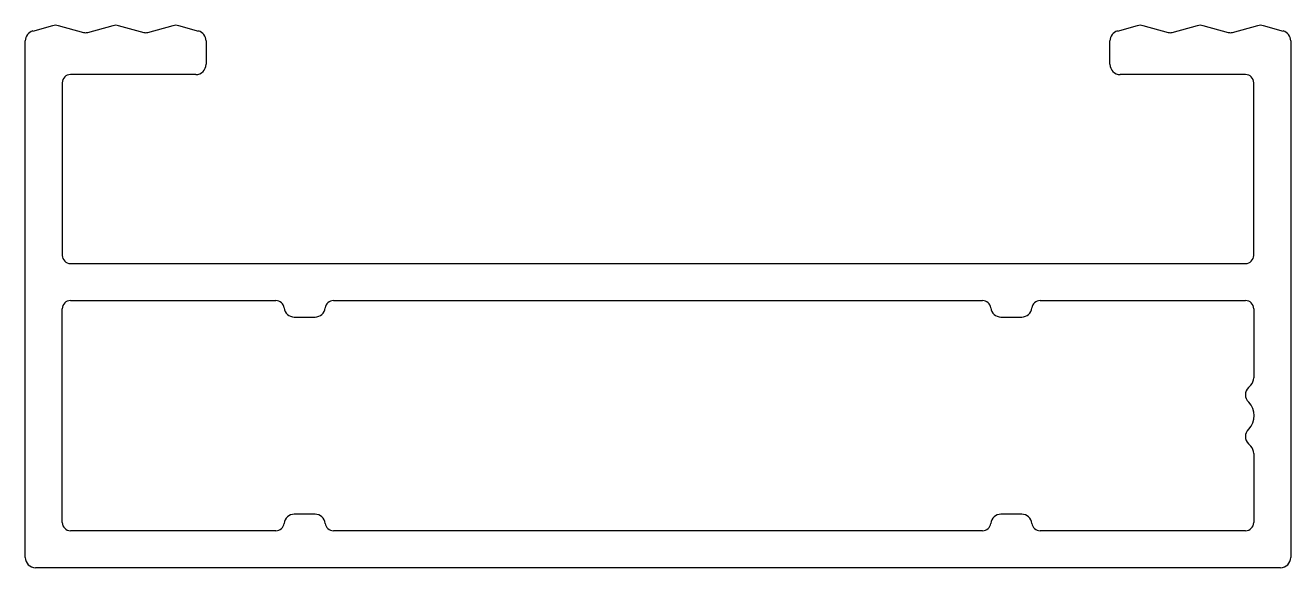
# Model space of a CAD drawing. Extents: x 1261.4 to 1292.2, y 691.2 to 704.4.
import ezdxf

# ---------------------------------------------------------------- set-up
doc = ezdxf.new("R2010")
doc.units = 0
doc.layers.get('0').update_dxf_attribs({"linetype": 'CONTINUOUS'})

msp = doc.modelspace()

# ---------------------------------------------------------------- linework, layer by layer
for p, q in [((1261.585, 704.282), (1262.068, 704.412)), ((1262.198, 704.412), (1262.815, 704.247)), ((1262.918, 704.247), (1263.535, 704.412)), ((1263.664, 704.412), (1264.281, 704.247)), ((1264.385, 704.247), (1265.002, 704.412)), ((1265.131, 704.412), (1265.614, 704.282)), ((1287.985, 704.282), (1288.468, 704.412)), ((1288.598, 704.412), (1289.215, 704.247)), ((1289.318, 704.247), (1289.935, 704.412)), ((1290.064, 704.412), (1290.681, 704.247)), ((1290.785, 704.247), (1291.402, 704.412)), ((1291.531, 704.412), (1292.014, 704.282)), ((1261.4, 691.472), (1261.4, 704.041)), ((1265.8, 704.041), (1265.8, 703.472)), ((1287.8, 703.472), (1287.8, 704.041)), ((1292.2, 704.041), (1292.2, 691.472)), ((1265.55, 703.222), (1262.5, 703.222)), ((1291.1, 703.222), (1288.05, 703.222)), ((1262.3, 703.022), (1262.3, 698.822)), ((1291.3, 698.822), (1291.3, 703.022)), ((1262.5, 698.622), (1291.1, 698.622)), ((1262.5, 697.722), (1267.5, 697.722)), ((1268.9, 697.722), (1284.7, 697.722)), ((1286.1, 697.722), (1291.1, 697.722)), ((1262.3, 692.322), (1262.3, 697.522)), ((1267.947, 697.322), (1268.453, 697.322)), ((1285.147, 697.322), (1285.653, 697.322)), ((1291.3, 697.522), (1291.3, 695.84)), ((1291.227, 695.664), (1291.171, 695.608)), ((1291.171, 695.255), (1291.178, 695.247)), ((1291.178, 694.597), (1291.171, 694.59)), ((1291.171, 694.236), (1291.227, 694.181)), ((1291.3, 694.004), (1291.3, 692.322)), ((1268.453, 692.522), (1267.947, 692.522)), ((1285.653, 692.522), (1285.147, 692.522)), ((1267.5, 692.122), (1262.5, 692.122)), ((1284.7, 692.122), (1268.9, 692.122)), ((1291.1, 692.122), (1286.1, 692.122)), ((1291.95, 691.222), (1261.65, 691.222))]:
    msp.add_line(p, q)
for centre, radius, start, end in [((1262.133, 704.17), 0.25, 75, 105), ((1263.6, 704.17), 0.25, 75, 105), ((1265.066, 704.17), 0.25, 75, 105), ((1288.533, 704.17), 0.25, 75, 105), ((1290, 704.17), 0.25, 75, 105), ((1291.466, 704.17), 0.25, 75, 105), ((1261.65, 704.041), 0.25, 105, 180), ((1262.866, 704.44), 0.2, 254.9999, 285), ((1264.333, 704.44), 0.2, 255, 285), ((1265.55, 704.041), 0.25, 0, 75), ((1288.05, 704.041), 0.25, 105, 180), ((1289.266, 704.44), 0.2, 255, 285), ((1290.733, 704.44), 0.2, 255, 285.0001), ((1291.95, 704.041), 0.25, 360, 75), ((1265.55, 703.472), 0.25, 270, 0), ((1288.05, 703.472), 0.25, 180, 270), ((1262.5, 703.022), 0.2, 90, 180), ((1291.1, 703.022), 0.2, 0, 90), ((1262.5, 698.822), 0.2, 180, 270), ((1291.1, 698.822), 0.2, 270, 360), ((1262.5, 697.522), 0.2, 90, 180), ((1267.5, 697.522), 0.2, 6.3794, 90), ((1268.9, 697.522), 0.2, 90, 173.6206), ((1284.7, 697.522), 0.2, 6.3794, 90), ((1286.1, 697.522), 0.2, 90, 173.6206), ((1291.1, 697.522), 0.2, 0, 90), ((1267.947, 697.572), 0.25, 186.3794, 270), ((1268.453, 697.572), 0.25, 270, 353.6206), ((1285.147, 697.572), 0.25, 186.3794, 270), ((1285.653, 697.572), 0.25, 270, 353.6206), ((1291.05, 695.84), 0.25, 315, 0), ((1291.348, 695.431), 0.25, 135, 225), ((1290.853, 694.922), 0.46, 315, 45), ((1291.348, 694.413), 0.25, 135, 225), ((1291.05, 694.004), 0.25, 360, 45), ((1267.947, 692.272), 0.25, 90, 173.6206), ((1268.453, 692.272), 0.25, 6.3794, 90), ((1285.147, 692.272), 0.25, 90, 173.6206), ((1285.653, 692.272), 0.25, 6.3794, 90), ((1262.5, 692.322), 0.2, 180, 270), ((1267.5, 692.322), 0.2, 270, 353.6206), ((1268.9, 692.322), 0.2, 186.3794, 270), ((1284.7, 692.322), 0.2, 270, 353.6206), ((1286.1, 692.322), 0.2, 186.3794, 270), ((1291.1, 692.322), 0.2, 270, 0), ((1261.65, 691.472), 0.25, 180, 270), ((1291.95, 691.472), 0.25, 270, 0)]:
    msp.add_arc(centre, radius, start, end)

doc.saveas('drawing.dxf')
